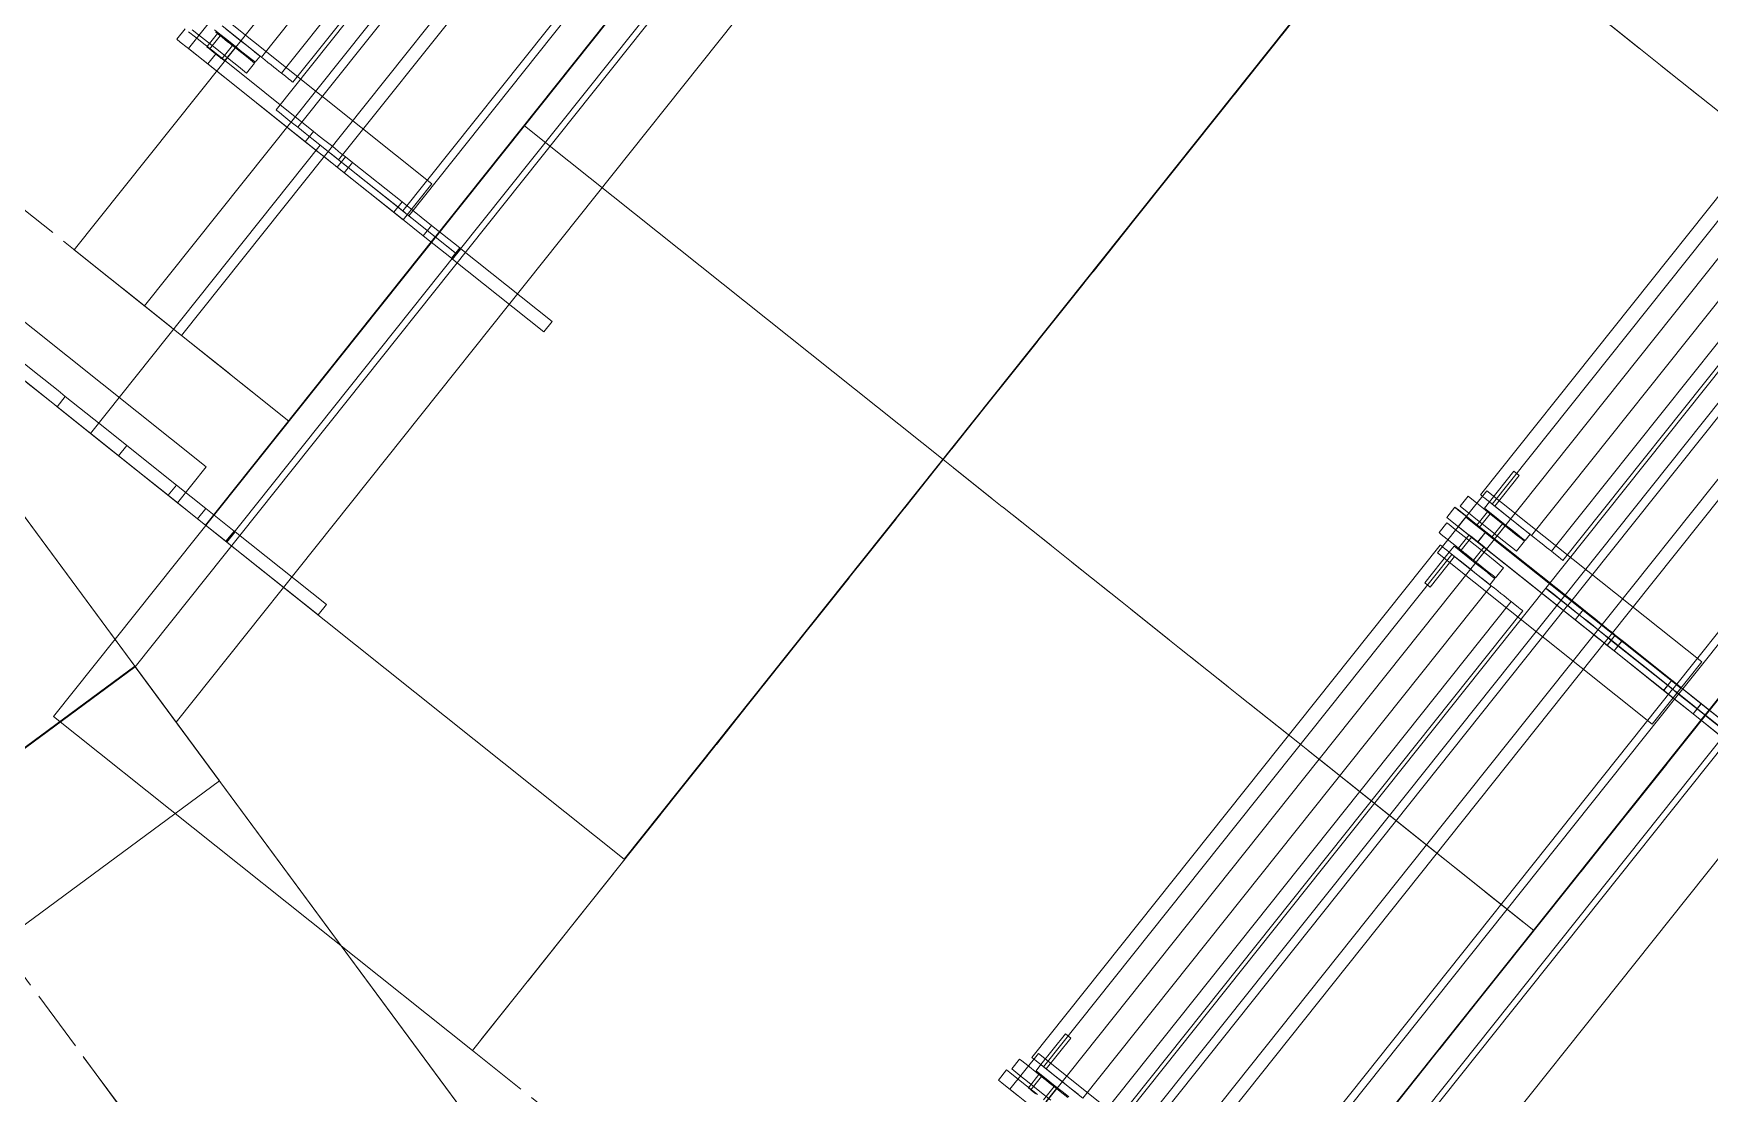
# Model space of a CAD drawing. Header units: millimetres. Extents: x -50172 to 74273, y -80883 to 11206.
# Drawn here: x -13544 to -12324, y -61149 to -60378 of the extents above; entities that cross this region are included whole.
import ezdxf
from ezdxf.enums import TextEntityAlignment as Align

# ---------------------------------------------------------------- set-up
doc = ezdxf.new("R2010")
doc.units = ezdxf.units.MM
doc.header["$MEASUREMENT"] = 0
for name, pattern in [('Dashed', [564.444447, 282.222223, -282.222223]), ('Double Dashed', [1093.611073, 529.166651, -211.666656, 141.111112, -211.666656]), ('Hidden Line', [55, 45, -10])]:
    doc.linetypes.add(name, pattern=pattern)
for name, color, linetype in [('A-25-M_Wall_Ext', 7, 'Continuous'), ('New_A-05-M_Gross_Int_Plant', 7, 'Continuous'), ('New_A-15-MG_Structural_Grid_Phase_2', 7, 'Continuous'), ('New_A-20-M_Floor_Slab', 7, 'Continuous'), ('New_A-35-M_FFE_Fixed', 7, 'Continuous')]:
    doc.layers.add(name, color=color, linetype=linetype)
for name, color, linetype, lineweight in [('A-25-M_Wall_Ext_Pen_No__1', 7, 'Continuous', 13), ('New_A-20-M_Floor_Slab_Pen_No__89', 8, 'Continuous', 20), ('New_A-35-M_FFE_Fixed_Pen_No__1', 7, 'Continuous', 13), ('New_A-35-M_FFE_Fixed_Pen_No__101', 252, 'Continuous', 15), ('New_A-35-M_FFE_Fixed_Pen_No__93', 8, 'Continuous', 13), ('New_A-95-P_Drawing_Pen_No__1', 7, 'Continuous', 13), ('New_ArchiCAD Zone Stamps_Pen_No__6', 7, 'Continuous', 35)]:
    doc.layers.add(name, color=color, linetype=linetype, lineweight=lineweight)
for name, color, linetype, lineweight, true_color in [('A-25-M_Wall_Ext_Pen_No__107', 7, 'Continuous', 15, 0xa6a6a6), ('New_A-05-M_Gross_Int_Plant_Pen_No__74', 7, 'Continuous', 20, 0x606060), ('New_A-15-MG_Structural_Grid_Phase_2_Pen_No__222', 7, 'Continuous', 13, 0x65af33)]:
    doc.layers.add(name, color=color, linetype=linetype, lineweight=lineweight, true_color=true_color)
doc.styles.add('GENERATED_STYLE_1', font='')
doc.styles.add('GENERATED_STYLE_3', font='')
doc.styles.add('GENERATED_STYLE_4', font='')
doc.styles.get('GENERATED_STYLE_1').set_extended_font_data('Arial', bold=True)
doc.styles.get('GENERATED_STYLE_3').set_extended_font_data('Arial')
doc.styles.get('GENERATED_STYLE_4').set_extended_font_data('Swis721 BT')
pattern_1 = [(60, (0, 0), (-43.30127, 25), []), (120, (0, 0), (43.30127, 25), [])]

# ---------------------------------------------------------------- blocks, each defined once
blk = doc.blocks.new('Slab_8_1', base_point=(-15335.5, -61006.4))
at = {"layer": 'New_A-20-M_Floor_Slab_Pen_No__89', "linetype": 'Continuous', "flags": 128}
blk.add_lwpolyline([(-15335.5, -61006.4), (-14696.1, -61872.4), (-13409, -60922), (-14048.4, -60056)], close=True, dxfattribs=at)
blk = doc.blocks.new('Slab_9_1', base_point=(-14757.5, -61789.2))
at = {"layer": 'New_A-20-M_Floor_Slab_Pen_No__89', "linetype": 'Continuous', "flags": 128}
blk.add_lwpolyline([(-14757.5, -61789.2), (-14118, -62655.2), (-12830.9, -61704.9), (-13470.4, -60838.9)], close=True, dxfattribs=at)
blk = doc.blocks.new('Slab_33_1', base_point=(-14048.4, -60056))
at = {"layer": 'New_A-20-M_Floor_Slab_Pen_No__89', "linetype": 'Continuous', "flags": 128}
blk.add_lwpolyline([(-14048.4, -60056), (-8481.1, -53071.9), (-7543.2, -53480.9), (-13440.7, -60879.1)], close=True, dxfattribs=at)
blk = doc.blocks.new('Slab_34_1', base_point=(-13470.4, -60838.9))
at = {"layer": 'New_A-20-M_Floor_Slab_Pen_No__89', "linetype": 'Continuous', "flags": 128}
blk.add_lwpolyline([(-13470.4, -60838.9), (-7589.1, -53460.9), (-6651.2, -53869.8), (-12862.6, -61662)], close=True, dxfattribs=at)
blk = doc.blocks.new('Slab_35_1', base_point=(-12892.3, -61621.8))
at = {"layer": 'New_A-20-M_Floor_Slab_Pen_No__89', "linetype": 'Continuous', "flags": 128}
blk.add_lwpolyline([(-12892.3, -61621.8), (-6697, -53849.9), (-5759.2, -54258.8), (-12284.6, -62444.9)], close=True, dxfattribs=at)
blk = doc.blocks.new('Slab_48_1', base_point=(-13470.8, -60838.4))
at = {"layer": 'New_A-20-M_Floor_Slab_Pen_No__89', "linetype": 'Continuous', "flags": 128}
blk.add_lwpolyline([(-13470.8, -60838.4), (-13637.1, -60613.1), (-14924.3, -61563.5), (-14758, -61788.7)], close=True, dxfattribs=at)
blk = doc.blocks.new('VENTS__3_1', base_point=(-30958.5, -71277.4))
at = {"layer": 'New_A-05-M_Gross_Int_Plant_Pen_No__74', "linetype": 'Continuous'}
blk.add_arc((-26782.7, -43787.3), 28124.1, 246.43121, 336.44961, dxfattribs=at)
at = {"layer": 'New_ArchiCAD Zone Stamps_Pen_No__6'}
for tag, height, style, p in [('ROOM_NAME', 250, 'GENERATED_STYLE_1', (-31302.6, -70145.2)), ('zoneNameLine2', 250, 'GENERATED_STYLE_1', (-31491, -70577.3)), ('measuredAreaCode', 200, 'GENERATED_STYLE_3', (-31679.5, -70998)), ('DUMMY_649', 200, 'GENERATED_STYLE_3', (-31372.1, -71132.1)), ('DUMMY_650', 200, 'GENERATED_STYLE_3', (-30882.7, -71345.4)), ('DUMMY_651', 133.3, 'GENERATED_STYLE_3', (-30603.4, -71452))]:
    blk.add_attdef(tag, text='', height=height, rotation=336.4404, dxfattribs=dict(at, style=style)).set_placement(p, align=Align.TOP_LEFT)
blk = doc.blocks.new('Wall_156_1', base_point=(-38294.6, -69816.9))
at = {"layer": 'A-25-M_Wall_Ext_Pen_No__107', "linetype": 'Continuous', "lineweight": 0, "true_color": 0x535353}
for points in [[(-38161.1, -69523.8, 0.417286), (-920.9, -54882.6), (-922.8, -54881.8, -0.417285), (-38160.3, -69522)], [(-38224.1, -69662.2, 0.417299), (-781.4, -54943), (-783.3, -54942.2, -0.417299), (-38223.3, -69660.3)]]:
    blk.add_hatch(color=251, dxfattribs=at).paths.add_polyline_path(points)
at = {"layer": 'A-25-M_Wall_Ext_Pen_No__107', "linetype": 'Continuous'}
h = blk.add_hatch(dxfattribs=at)
h.set_pattern_fill('Plaster_0001', color=256, style=0, pattern_type=2)
h.set_pattern_definition([(201.458, (0, 0), (-63.3617, 161.19955), [0, -100]), (201.458, (-14.85, -98.89), (-63.3617, 161.19955), [0, -100])])
h.paths.add_polyline_path([(-38160.3, -69522, 0.417285), (-922.8, -54881.8), (-936.5, -54875.8, -0.417284), (-38154.1, -69508.4)])
h = blk.add_hatch(dxfattribs=at)
h.set_pattern_fill('Plywood_0001', color=256, style=0, pattern_type=2)
h.set_pattern_definition([(0, (0, 0), (0, 200), [])])
h.paths.add_polyline_path([(-38231.6, -69678.5, 0.417301), (-764.9, -54950.1), (-781.4, -54943, -0.417299), (-38224.1, -69662.2)])
h = blk.add_hatch(dxfattribs=at)
h.set_pattern_fill('Batt_Insulation_0001', color=256, style=0, pattern_type=2)
h.set_pattern_definition(pattern_1)
h.paths.add_polyline_path([(-38273, -69769.5, 0.41731), (-673.1, -54989.8), (-764.9, -54950.1, -0.417301), (-38231.6, -69678.5)])
h = blk.add_hatch(dxfattribs=at)
h.set_pattern_fill('Batt_Insulation_0001', color=256, style=0, pattern_type=2)
h.set_pattern_definition(pattern_1)
h.paths.add_polyline_path([(-38283.4, -69792.3, 0.417312), (-650.2, -54999.7), (-673.1, -54989.8, -0.41731), (-38273, -69769.5)])
blk.add_hatch(color=256, dxfattribs=at).paths.add_polyline_path([(-38294.6, -69816.9, 0.417314), (-625.4, -55010.5), (-650.2, -54999.7, -0.417312), (-38283.4, -69792.3)])
at = {"layer": 'A-25-M_Wall_Ext_Pen_No__1', "linetype": 'Continuous'}
for radius, start, end in [(28147.8, 246.16247, 336.76276), (28145.8, 246.16252, 336.76277), (28130.8, 246.16287, 336.76285), (28299.8, 246.15895, 336.76189), (28297.8, 246.159, 336.7619), (28317.8, 246.15854, 336.76179), (28417.8, 246.15624, 336.76122), (28442.8, 246.15567, 336.76108), (28469.8, 246.15506, 336.76093)]:
    blk.add_arc((-26785.3, -43777.2), radius, start, end, dxfattribs=at)
blk = doc.blocks.new('Standard grid marker_24')
at = {"layer": 'New_A-15-MG_Structural_Grid_Phase_2_Pen_No__222', "linetype": 'Double Dashed'}
blk.add_arc((0, 0), 27977.6, 0, 90.63597, dxfattribs=at)
at = {"layer": 'New_A-15-MG_Structural_Grid_Phase_2_Pen_No__222', "style": 'GENERATED_STYLE_4'}
blk.add_attdef('AC_MarkerText_1', text='', height=350, rotation=90.3066, dxfattribs=at).set_placement((-1326.2, 28008), align=Align.MIDDLE_CENTER)
blk = doc.blocks.new('Montpelier with surface-row end')
at = {"layer": 'New_A-35-M_FFE_Fixed_Pen_No__93', "linetype": 'Continuous'}
for p, q in [((371, 795), (397.3, 795)), ((397.3, 785.5), (397.3, 795)), ((397.3, 795), (424.7, 795)), ((416, 794.5), (616, 794.5)), ((416, 794.5), (416, 761.2)), ((424.7, 785.5), (424.7, 795)), ((424.7, 795), (470.9, 795)), ((470.9, 795), (477.4, 795)), ((470.9, 785.5), (470.9, 795)), ((477.4, 795), (478.6, 795)), ((477.4, 785.5), (477.4, 795)), ((478.6, 795), (480.7, 795)), ((480.7, 795), (483.7, 795)), ((483.7, 795), (487.4, 795)), ((487.4, 795), (491.7, 795)), ((491.7, 795), (496.6, 795)), ((496.6, 795), (501.7, 795)), ((501.7, 795), (507.1, 795)), ((507.1, 795), (597.9, 795)), ((507.1, 785.5), (507.1, 795)), ((597.9, 795), (608.1, 795)), ((597.9, 785.5), (597.9, 795)), ((608.1, 795), (617, 795)), ((616, 794.5), (616, 761.2)), ((617, 795), (623.5, 795)), ((623.5, 795), (626.7, 795)), ((626.7, 785.5), (626.7, 795)), ((390, 790.2), (0, 790.2)), ((370, 266.6), (370, 790.2)), ((370, 790.2), (414.6, 790.2)), ((371, 785.5), (397.3, 785.5)), ((390, 0), (390, 790.2)), ((397.3, 785.5), (424.7, 785.5)), ((414.6, 790.2), (415.5, 790.2)), ((414.6, 266.6), (414.6, 790.2)), ((415.5, 790.2), (416.5, 790.2)), ((416.5, 790.2), (417.4, 790.2)), ((417.4, 790.2), (418.3, 790.2)), ((418.3, 790.2), (419, 790.2)), ((419, 790.2), (419.6, 790.2)), ((419.6, 790.2), (420, 790.2)), ((420, 790.2), (420.2, 790.2)), ((420.2, 266.6), (420.2, 790.2)), ((420.2, 790.2), (480, 790.2)), ((424.7, 785.5), (470.9, 785.5)), ((470.9, 785.5), (477.4, 785.5)), ((477.4, 785.5), (478.6, 785.5)), ((478.6, 785.5), (480.7, 785.5)), ((480, 790.2), (482.5, 790.2)), ((480, 266.6), (480, 790.2)), ((480.7, 785.5), (483.7, 785.5)), ((482.5, 790.2), (485.7, 790.2)), ((483.7, 785.5), (487.4, 785.5)), ((485.7, 790.2), (489.5, 790.2)), ((487.4, 785.5), (491.7, 785.5)), ((489.5, 790.2), (493.9, 790.2)), ((491.7, 785.5), (496.6, 785.5)), ((493.9, 790.2), (499, 790.2)), ((496.6, 785.5), (501.7, 785.5)), ((499, 790.2), (504.7, 790.2)), ((501.7, 785.5), (507.1, 785.5)), ((504.7, 790.2), (511, 790.2)), ((507.1, 785.5), (597.9, 785.5)), ((511, 790.2), (517.9, 790.2)), ((517.9, 790.2), (525.2, 790.2)), ((517.9, 266.6), (517.9, 790.2)), ((525.2, 790.2), (530.9, 790.2)), ((530.9, 790.2), (535, 790.2)), ((535, 790.2), (537.4, 790.2)), ((537.4, 790.2), (538.2, 790.2)), ((538.2, 266.6), (538.2, 790.2)), ((571.6, 782.6), (573.6, 782.6)), ((571.6, 782.6), (571.6, 773.4)), ((573.6, 782.6), (579.3, 782.6)), ((579.3, 782.6), (587.8, 782.6)), ((587.8, 782.6), (597.9, 782.6)), ((589.7, 785.8), (590.2, 785.8)), ((589.7, 785.8), (589.7, 773.4)), ((590.2, 785.8), (591.7, 785.8)), ((591.7, 785.8), (594, 785.8)), ((592.1, 785.8), (592.7, 785.8)), ((592.1, 785.8), (592.1, 773.4)), ((592.7, 785.8), (594.2, 785.8)), ((594, 785.8), (596.7, 785.8)), ((594.2, 785.8), (596.5, 785.8)), ((596.5, 785.8), (599.1, 785.8)), ((596.7, 785.8), (599.4, 785.8)), ((597.9, 785.5), (608.1, 785.5)), ((597.9, 782.6), (608, 782.6)), ((599.1, 785.8), (601.8, 785.8)), ((599.4, 785.8), (601.6, 785.8)), ((601.6, 785.8), (603.2, 785.8)), ((601.8, 785.8), (604.1, 785.8)), ((603.2, 785.8), (603.7, 785.8)), ((603.7, 785.8), (603.7, 773.4)), ((604.1, 785.8), (605.6, 785.8)), ((605.6, 785.8), (606.1, 785.8)), ((606.1, 785.8), (606.1, 773.4)), ((608, 782.6), (616.5, 782.6)), ((608.1, 785.5), (617, 785.5)), ((616.5, 782.6), (622.2, 782.6)), ((617, 785.5), (623.5, 785.5)), ((622.2, 782.6), (624.2, 782.6)), ((623.5, 785.5), (626.7, 785.5)), ((624.2, 782.6), (624.2, 773.4)), ((571.6, 773.4), (573.6, 773.4)), ((571.6, 772.6), (572.4, 772.6)), ((571.6, 772.6), (571.6, 766.9)), ((572.4, 772.6), (574.9, 772.6)), ((573.6, 773.4), (579.3, 773.4)), ((574.9, 772.6), (578.9, 772.6)), ((578.9, 772.6), (584, 772.6)), ((579.3, 773.4), (587.8, 773.4)), ((584, 772.6), (590.1, 772.6)), ((587.8, 773.4), (597.9, 773.4)), ((589.7, 773.4), (590.2, 773.4)), ((590.1, 772.6), (596.6, 772.6)), ((590.2, 773.4), (591.7, 773.4)), ((591.7, 773.4), (594, 773.4)), ((592.1, 773.4), (592.7, 773.4)), ((592.7, 773.4), (594.2, 773.4)), ((594, 773.4), (596.7, 773.4)), ((594.2, 773.4), (596.5, 773.4)), ((596.5, 773.4), (599.1, 773.4)), ((596.6, 772.6), (603.3, 772.6)), ((596.7, 773.4), (599.4, 773.4)), ((597.9, 773.4), (608, 773.4)), ((599.1, 773.4), (601.8, 773.4)), ((599.4, 773.4), (601.6, 773.4)), ((601.6, 773.4), (603.2, 773.4)), ((601.8, 773.4), (604.1, 773.4)), ((603.2, 773.4), (603.7, 773.4)), ((603.3, 772.6), (609.5, 772.6)), ((604.1, 773.4), (605.6, 773.4)), ((605.6, 773.4), (606.1, 773.4)), ((608, 773.4), (616.5, 773.4)), ((609.5, 772.6), (609.5, 766.9)), ((616.5, 773.4), (622.2, 773.4)), ((622.2, 773.4), (624.2, 773.4)), ((416, 761.2), (616, 761.2)), ((541.1, 289.9), (541.1, 766.9)), ((541.1, 766.9), (541.7, 766.9)), ((541.7, 766.9), (543.1, 766.9)), ((543.1, 766.9), (545.3, 766.9)), ((545.3, 766.9), (548.1, 766.9)), ((548.1, 766.9), (551.8, 766.9)), ((551.8, 766.9), (552.7, 766.9)), ((551.8, 289.9), (551.8, 766.9)), ((552.7, 766.9), (554.3, 766.9)), ((554.3, 766.9), (556.3, 766.9)), ((556.3, 766.9), (558.8, 766.9)), ((558.8, 766.9), (561.5, 766.9)), ((561.5, 766.9), (564.4, 766.9)), ((564.4, 766.9), (567.4, 766.9)), ((567.4, 766.9), (570.4, 766.9)), ((570.4, 766.9), (607, 766.9)), ((570.4, 289.9), (570.4, 766.9)), ((571.6, 766.9), (572.4, 766.9)), ((572.4, 766.9), (574.9, 766.9)), ((574.9, 766.9), (578.9, 766.9)), ((578.9, 766.9), (584, 766.9)), ((584, 766.9), (590.1, 766.9)), ((590.1, 766.9), (596.6, 766.9)), ((596.6, 766.9), (603.3, 766.9)), ((603.3, 766.9), (609.5, 766.9)), ((604.5, 766.9), (604.5, 738.4)), ((604.5, 766.9), (609.5, 766.9)), ((607, 766.9), (609.5, 766.9)), ((607, 289.9), (607, 766.9)), ((609.5, 766.9), (609.5, 738.4)), ((609.5, 766.9), (611.9, 766.9)), ((611.9, 766.9), (613.9, 766.9)), ((613.9, 766.9), (615.5, 766.9)), ((615.5, 766.9), (616.8, 766.9)), ((616.8, 766.9), (617.6, 766.9)), ((617.6, 766.9), (617.9, 766.9)), ((617.9, 289.9), (617.9, 766.9)), ((604.5, 738.4), (609.5, 738.4)), ((604.5, 289.9), (604.5, 318.5)), ((604.5, 318.5), (609.5, 318.5)), ((609.5, 289.9), (609.5, 318.5)), ((416, 295.1), (616, 295.1)), ((616, 261.8), (616, 295.1)), ((570.4, 289.9), (607, 289.9)), ((574.9, 289.9), (578.9, 289.9)), ((578.9, 289.9), (584, 289.9)), ((578.9, 284.2), (584, 284.2)), ((579.3, 283.4), (587.8, 283.4)), ((584, 289.9), (590.1, 289.9)), ((584, 284.2), (590.1, 284.2)), ((587.8, 283.4), (597.9, 283.4)), ((589.7, 271), (589.7, 283.4)), ((589.7, 283.4), (590.2, 283.4)), ((590.1, 289.9), (596.6, 289.9)), ((590.1, 284.2), (596.6, 284.2)), ((590.2, 283.4), (591.7, 283.4)), ((591.7, 283.4), (594, 283.4)), ((592.1, 271), (592.1, 283.4)), ((592.1, 283.4), (592.7, 283.4)), ((592.7, 283.4), (594.2, 283.4)), ((594, 283.4), (596.7, 283.4)), ((594.2, 283.4), (596.5, 283.4)), ((596.5, 283.4), (599.1, 283.4)), ((596.6, 289.9), (603.3, 289.9)), ((596.6, 284.2), (603.3, 284.2)), ((596.7, 283.4), (599.4, 283.4)), ((597.9, 283.4), (608, 283.4)), ((599.1, 283.4), (601.8, 283.4)), ((599.4, 283.4), (601.6, 283.4)), ((601.6, 283.4), (603.2, 283.4)), ((601.8, 283.4), (604.1, 283.4)), ((603.2, 283.4), (603.7, 283.4)), ((603.3, 289.9), (609.5, 289.9)), ((603.3, 284.2), (609.5, 284.2)), ((603.7, 271), (603.7, 283.4)), ((604.1, 283.4), (605.6, 283.4)), ((604.5, 289.9), (609.5, 289.9)), ((605.6, 283.4), (606.1, 283.4)), ((606.1, 271), (606.1, 283.4)), ((607, 289.9), (609.5, 289.9)), ((608, 283.4), (616.5, 283.4)), ((609.5, 289.9), (611.9, 289.9)), ((609.5, 284.2), (609.5, 289.9)), ((611.9, 289.9), (613.9, 289.9)), ((613.9, 289.9), (615.5, 289.9)), ((615.5, 289.9), (616.8, 289.9)), ((616.5, 283.4), (622.2, 283.4)), ((616.8, 289.9), (617.6, 289.9)), ((617.6, 289.9), (617.9, 289.9)), ((622.2, 283.4), (624.2, 283.4)), ((624.2, 274.2), (624.2, 283.4)), ((587.8, 274.2), (597.9, 274.2)), ((597.9, 274.2), (608, 274.2)), ((597.9, 271.3), (608.1, 271.3)), ((599.1, 271), (601.8, 271)), ((599.4, 271), (601.6, 271)), ((601.6, 271), (603.2, 271)), ((601.8, 271), (604.1, 271)), ((603.2, 271), (603.7, 271)), ((604.1, 271), (605.6, 271)), ((605.6, 271), (606.1, 271)), ((608, 274.2), (616.5, 274.2)), ((608.1, 271.3), (617, 271.3)), ((616.5, 274.2), (622.2, 274.2)), ((617, 271.3), (623.5, 271.3)), ((622.2, 274.2), (624.2, 274.2)), ((623.5, 271.3), (626.7, 271.3)), ((626.7, 261.8), (626.7, 271.3)), ((416, 261.8), (616, 261.8)), ((608.1, 261.8), (617, 261.8)), ((617, 261.8), (623.5, 261.8)), ((623.5, 261.8), (626.7, 261.8))]:
    blk.add_line(p, q, dxfattribs=at)
blk = doc.blocks.new('Montpelier with surface_2')
at = {"layer": 'New_A-35-M_FFE_Fixed_Pen_No__1', "linetype": 'Continuous'}
for p, q in [((390, 4.8), (390, 529.7)), ((414.6, 4.8), (414.6, 529.7)), ((420.2, 4.8), (420.2, 529.7)), ((480, 4.8), (480, 529.7)), ((517.9, 4.8), (517.9, 529.7)), ((538.2, 4.8), (538.2, 529.7)), ((541.1, 28.2), (541.1, 506.3)), ((551.8, 28.2), (551.8, 506.3)), ((570.4, 28.2), (570.4, 506.3)), ((607, 28.2), (607, 506.3)), ((617.9, 28.2), (617.9, 506.3)), ((604.5, 28.2), (604.5, 56.8)), ((604.5, 56.8), (609.5, 56.8)), ((609.5, 28.2), (609.5, 56.8)), ((416, 0), (416, 33.4)), ((416, 33.4), (616, 33.4)), ((541.1, 28.2), (541.7, 28.2)), ((541.7, 28.2), (543.1, 28.2)), ((543.1, 28.2), (545.3, 28.2)), ((545.3, 28.2), (548.1, 28.2)), ((548.1, 28.2), (551.8, 28.2)), ((551.8, 28.2), (552.7, 28.2)), ((552.7, 28.2), (554.3, 28.2)), ((554.3, 28.2), (556.3, 28.2)), ((556.3, 28.2), (558.8, 28.2)), ((558.8, 28.2), (561.5, 28.2)), ((561.5, 28.2), (564.4, 28.2)), ((564.4, 28.2), (567.4, 28.2)), ((567.4, 28.2), (570.4, 28.2)), ((570.4, 28.2), (607, 28.2)), ((571.6, 22.4), (571.6, 28.2)), ((571.6, 28.2), (572.4, 28.2)), ((572.4, 28.2), (574.9, 28.2)), ((574.9, 28.2), (578.9, 28.2)), ((578.9, 28.2), (584, 28.2)), ((584, 28.2), (590.1, 28.2)), ((590.1, 28.2), (596.6, 28.2)), ((596.6, 28.2), (603.3, 28.2)), ((603.3, 28.2), (609.5, 28.2)), ((604.5, 28.2), (609.5, 28.2)), ((607, 28.2), (609.5, 28.2)), ((609.5, 22.4), (609.5, 28.2)), ((609.5, 28.2), (611.9, 28.2)), ((611.9, 28.2), (613.9, 28.2)), ((613.9, 28.2), (615.5, 28.2)), ((615.5, 28.2), (616.8, 28.2)), ((616, 0), (616, 33.4)), ((616.8, 28.2), (617.6, 28.2)), ((617.6, 28.2), (617.9, 28.2)), ((571.6, 22.4), (572.4, 22.4)), ((571.6, 21.7), (573.6, 21.7)), ((571.6, 12.4), (571.6, 21.7)), ((571.6, 12.4), (573.6, 12.4)), ((572.4, 22.4), (574.9, 22.4)), ((573.6, 21.7), (579.3, 21.7)), ((573.6, 12.4), (579.3, 12.4)), ((574.9, 22.4), (578.9, 22.4)), ((578.9, 22.4), (584, 22.4)), ((579.3, 21.7), (587.8, 21.7)), ((579.3, 12.4), (587.8, 12.4)), ((584, 22.4), (590.1, 22.4)), ((587.8, 21.7), (597.9, 21.7)), ((587.8, 12.4), (597.9, 12.4)), ((589.7, 9.2), (589.7, 21.7)), ((589.7, 21.7), (590.2, 21.7)), ((590.1, 22.4), (596.6, 22.4)), ((590.2, 21.7), (591.7, 21.7)), ((591.7, 21.7), (594, 21.7)), ((592.1, 9.2), (592.1, 21.7)), ((592.1, 21.7), (592.7, 21.7)), ((592.7, 21.7), (594.2, 21.7)), ((594, 21.7), (596.7, 21.7)), ((594.2, 21.7), (596.5, 21.7)), ((596.5, 21.7), (599.1, 21.7)), ((596.6, 22.4), (603.3, 22.4)), ((596.7, 21.7), (599.4, 21.7)), ((597.9, 21.7), (608, 21.7)), ((597.9, 12.4), (608, 12.4)), ((599.1, 21.7), (601.8, 21.7)), ((599.4, 21.7), (601.6, 21.7)), ((601.6, 21.7), (603.2, 21.7)), ((601.8, 21.7), (604.1, 21.7)), ((603.2, 21.7), (603.7, 21.7)), ((603.3, 22.4), (609.5, 22.4)), ((603.7, 9.2), (603.7, 21.7)), ((604.1, 21.7), (605.6, 21.7)), ((605.6, 21.7), (606.1, 21.7)), ((606.1, 9.2), (606.1, 21.7)), ((608, 21.7), (616.5, 21.7)), ((608, 12.4), (616.5, 12.4)), ((616.5, 21.7), (622.2, 21.7)), ((616.5, 12.4), (622.2, 12.4)), ((622.2, 21.7), (624.2, 21.7)), ((622.2, 12.4), (624.2, 12.4)), ((624.2, 12.4), (624.2, 21.7)), ((0, 4.8), (390, 4.8)), ((370, 4.8), (414.6, 4.8)), ((371, 9.5), (397.3, 9.5)), ((397.3, 9.5), (424.7, 9.5)), ((397.3, 0), (397.3, 9.5)), ((414.6, 4.8), (415.5, 4.8)), ((415.5, 4.8), (416.5, 4.8)), ((416.5, 4.8), (417.4, 4.8)), ((417.4, 4.8), (418.3, 4.8)), ((418.3, 4.8), (419, 4.8)), ((419, 4.8), (419.6, 4.8)), ((419.6, 4.8), (420, 4.8)), ((420, 4.8), (420.2, 4.8)), ((420.2, 4.8), (480, 4.8)), ((424.7, 9.5), (470.9, 9.5)), ((424.7, 0), (424.7, 9.5)), ((470.9, 9.5), (477.4, 9.5)), ((470.9, 0), (470.9, 9.5)), ((477.4, 9.5), (478.6, 9.5)), ((477.4, 0), (477.4, 9.5)), ((478.6, 9.5), (480.7, 9.5)), ((480, 4.8), (482.5, 4.8)), ((480.7, 9.5), (483.7, 9.5)), ((482.5, 4.8), (485.7, 4.8)), ((483.7, 9.5), (487.4, 9.5)), ((485.7, 4.8), (489.5, 4.8)), ((487.4, 9.5), (491.7, 9.5)), ((489.5, 4.8), (493.9, 4.8)), ((491.7, 9.5), (496.6, 9.5)), ((493.9, 4.8), (499, 4.8)), ((496.6, 9.5), (501.7, 9.5)), ((499, 4.8), (504.7, 4.8)), ((501.7, 9.5), (507.1, 9.5)), ((504.7, 4.8), (511, 4.8)), ((507.1, 9.5), (597.9, 9.5)), ((507.1, 0), (507.1, 9.5)), ((511, 4.8), (517.9, 4.8)), ((517.9, 4.8), (525.2, 4.8)), ((525.2, 4.8), (530.9, 4.8)), ((530.9, 4.8), (535, 4.8)), ((535, 4.8), (537.4, 4.8)), ((537.4, 4.8), (538.2, 4.8)), ((589.7, 9.2), (590.2, 9.2)), ((590.2, 9.2), (591.7, 9.2)), ((591.7, 9.2), (594, 9.2)), ((592.1, 9.2), (592.7, 9.2)), ((592.7, 9.2), (594.2, 9.2)), ((594, 9.2), (596.7, 9.2)), ((594.2, 9.2), (596.5, 9.2)), ((596.5, 9.2), (599.1, 9.2)), ((596.7, 9.2), (599.4, 9.2)), ((597.9, 9.5), (608.1, 9.5)), ((597.9, 0), (597.9, 9.5)), ((599.1, 9.2), (601.8, 9.2)), ((599.4, 9.2), (601.6, 9.2)), ((601.6, 9.2), (603.2, 9.2)), ((601.8, 9.2), (604.1, 9.2)), ((603.2, 9.2), (603.7, 9.2)), ((604.1, 9.2), (605.6, 9.2)), ((605.6, 9.2), (606.1, 9.2)), ((608.1, 9.5), (617, 9.5)), ((617, 9.5), (623.5, 9.5)), ((623.5, 9.5), (626.7, 9.5)), ((626.7, 0), (626.7, 9.5)), ((371, 0), (397.3, 0)), ((397.3, 0), (424.7, 0)), ((416, 0), (616, 0)), ((424.7, 0), (470.9, 0)), ((470.9, 0), (477.4, 0)), ((477.4, 0), (478.6, 0)), ((478.6, 0), (480.7, 0)), ((480.7, 0), (483.7, 0)), ((483.7, 0), (487.4, 0)), ((487.4, 0), (491.7, 0)), ((491.7, 0), (496.6, 0)), ((496.6, 0), (501.7, 0)), ((501.7, 0), (507.1, 0)), ((507.1, 0), (597.9, 0)), ((597.9, 0), (608.1, 0)), ((608.1, 0), (617, 0)), ((617, 0), (623.5, 0)), ((623.5, 0), (626.7, 0))]:
    blk.add_line(p, q, dxfattribs=at)
blk = doc.blocks.new('Montpelier with surface-row end_2')
at = {"layer": 'New_A-35-M_FFE_Fixed_Pen_No__93', "linetype": 'Continuous'}
for p, q in [((0, 795.2), (0, 0)), ((370, 268.3), (370, 795.2)), ((390, 0), (390, 795.2)), ((414.6, 268.3), (414.6, 795.2)), ((420.2, 268.3), (420.2, 795.2)), ((480, 268.3), (480, 795.2)), ((517.9, 268.3), (517.9, 795.2)), ((538.2, 268.3), (538.2, 795.2)), ((541.1, 291.7), (541.1, 771.7)), ((551.8, 291.7), (551.8, 771.7)), ((570.4, 291.7), (570.4, 771.7)), ((416, 263.5), (416, 297)), ((416, 297), (616, 297)), ((616, 263.5), (616, 297)), ((541.1, 291.7), (541.7, 291.7)), ((541.7, 291.7), (543.1, 291.7)), ((543.1, 291.7), (545.3, 291.7)), ((545.3, 291.7), (548.1, 291.7)), ((548.1, 291.7), (551.8, 291.7)), ((551.8, 291.7), (552.7, 291.7)), ((552.7, 291.7), (554.3, 291.7)), ((554.3, 291.7), (556.3, 291.7)), ((556.3, 291.7), (558.8, 291.7)), ((558.8, 291.7), (561.5, 291.7)), ((561.5, 291.7), (564.4, 291.7)), ((564.4, 291.7), (567.4, 291.7)), ((567.4, 291.7), (570.4, 291.7)), ((570.4, 291.7), (607, 291.7)), ((571.6, 286), (571.6, 291.7)), ((571.6, 291.7), (572.4, 291.7)), ((571.6, 286), (572.4, 286)), ((571.6, 285.2), (573.6, 285.2)), ((571.6, 275.9), (571.6, 285.2)), ((572.4, 291.7), (574.9, 291.7)), ((572.4, 286), (574.9, 286)), ((573.6, 285.2), (579.3, 285.2)), ((574.9, 291.7), (578.9, 291.7)), ((574.9, 286), (578.9, 286)), ((578.9, 291.7), (584, 291.7)), ((578.9, 286), (584, 286)), ((579.3, 285.2), (587.8, 285.2)), ((584, 291.7), (590.1, 291.7)), ((584, 286), (590.1, 286)), ((587.8, 285.2), (597.9, 285.2)), ((589.7, 272.8), (589.7, 285.2)), ((589.7, 285.2), (590.2, 285.2)), ((590.1, 291.7), (596.6, 291.7)), ((590.1, 286), (596.6, 286)), ((590.2, 285.2), (591.7, 285.2)), ((591.7, 285.2), (594, 285.2)), ((592.1, 272.8), (592.1, 285.2)), ((592.1, 285.2), (592.7, 285.2)), ((592.7, 285.2), (594.2, 285.2)), ((594, 285.2), (596.7, 285.2)), ((594.2, 285.2), (596.5, 285.2)), ((596.5, 285.2), (599.1, 285.2)), ((596.6, 291.7), (603.3, 291.7)), ((596.6, 286), (603.3, 286)), ((596.7, 285.2), (599.4, 285.2)), ((597.9, 285.2), (608, 285.2)), ((599.1, 285.2), (601.8, 285.2)), ((599.4, 285.2), (601.6, 285.2)), ((601.6, 285.2), (603.2, 285.2)), ((601.8, 285.2), (604.1, 285.2)), ((603.2, 285.2), (603.7, 285.2)), ((603.3, 286), (609.5, 286)), ((603.7, 272.8), (603.7, 285.2)), ((604.1, 285.2), (605.6, 285.2)), ((605.6, 285.2), (606.1, 285.2)), ((606.1, 272.8), (606.1, 285.2)), ((285, 273.1), (370, 273.1)), ((285, 263.5), (285, 273.1)), ((370, 273.1), (371, 273.1)), ((370, 263.5), (370, 273.1)), ((371, 273.1), (397.3, 273.1)), ((371, 263.5), (371, 273.1)), ((397.3, 273.1), (424.7, 273.1)), ((397.3, 263.5), (397.3, 273.1)), ((424.7, 273.1), (470.9, 273.1)), ((424.7, 263.5), (424.7, 273.1)), ((470.9, 273.1), (477.4, 273.1)), ((470.9, 263.5), (470.9, 273.1)), ((477.4, 273.1), (478.6, 273.1)), ((477.4, 263.5), (477.4, 273.1)), ((478.6, 273.1), (480.7, 273.1)), ((480.7, 273.1), (483.7, 273.1)), ((483.7, 273.1), (487.4, 273.1)), ((487.4, 273.1), (491.7, 273.1)), ((491.7, 273.1), (496.6, 273.1)), ((496.6, 273.1), (501.7, 273.1)), ((501.7, 273.1), (507.1, 273.1)), ((507.1, 273.1), (597.9, 273.1)), ((507.1, 263.5), (507.1, 273.1)), ((571.6, 275.9), (573.6, 275.9)), ((573.6, 275.9), (579.3, 275.9)), ((579.3, 275.9), (587.8, 275.9)), ((587.8, 275.9), (597.9, 275.9)), ((589.7, 272.8), (590.2, 272.8)), ((590.2, 272.8), (591.7, 272.8)), ((591.7, 272.8), (594, 272.8)), ((592.1, 272.8), (592.7, 272.8)), ((592.7, 272.8), (594.2, 272.8)), ((594, 272.8), (596.7, 272.8)), ((594.2, 272.8), (596.5, 272.8)), ((596.5, 272.8), (599.1, 272.8)), ((596.7, 272.8), (599.4, 272.8)), ((597.9, 275.9), (608, 275.9)), ((597.9, 273.1), (608.1, 273.1)), ((597.9, 263.5), (597.9, 273.1)), ((599.1, 272.8), (601.8, 272.8)), ((599.4, 272.8), (601.6, 272.8)), ((601.6, 272.8), (603.2, 272.8)), ((601.8, 272.8), (604.1, 272.8)), ((603.2, 272.8), (603.7, 272.8)), ((604.1, 272.8), (605.6, 272.8)), ((605.6, 272.8), (606.1, 272.8)), ((608, 275.9), (616.5, 275.9)), ((608.1, 273.1), (617, 273.1)), ((616.5, 275.9), (622.2, 275.9)), ((617, 273.1), (623.5, 273.1)), ((626.7, 263.5), (626.7, 273.1)), ((285, 263.5), (370, 263.5)), ((370, 268.3), (414.6, 268.3)), ((370, 263.5), (371, 263.5)), ((370.4, 0), (370.4, 268.3)), ((370.4, 268.3), (390, 268.3)), ((371, 263.5), (397.3, 263.5)), ((390, 268.3), (497, 268.3)), ((390, 0), (390, 268.3)), ((397.3, 263.5), (424.7, 263.5)), ((414.6, 268.3), (415.5, 268.3)), ((415.5, 268.3), (416.5, 268.3)), ((416, 263.5), (616, 263.5)), ((416.5, 268.3), (417.4, 268.3)), ((417.4, 268.3), (418.3, 268.3)), ((418.3, 268.3), (419, 268.3)), ((419, 268.3), (419.6, 268.3)), ((419.6, 268.3), (420, 268.3)), ((420, 268.3), (420.2, 268.3)), ((420.2, 268.3), (480, 268.3)), ((424.7, 263.5), (470.9, 263.5)), ((470.9, 263.5), (477.4, 263.5)), ((477.4, 263.5), (478.6, 263.5)), ((478.6, 263.5), (480.7, 263.5)), ((480, 268.3), (482.5, 268.3)), ((480.7, 263.5), (483.7, 263.5)), ((482.5, 268.3), (485.7, 268.3)), ((483.7, 263.5), (487.4, 263.5)), ((485.7, 268.3), (489.5, 268.3)), ((487.4, 263.5), (491.7, 263.5)), ((489.5, 268.3), (493.9, 268.3)), ((491.7, 263.5), (496.6, 263.5)), ((493.9, 268.3), (499, 268.3)), ((496.6, 263.5), (501.7, 263.5)), ((497, 0), (497, 268.3)), ((499, 268.3), (504.7, 268.3)), ((501.7, 263.5), (507.1, 263.5)), ((504.7, 268.3), (511, 268.3)), ((507.1, 263.5), (597.9, 263.5)), ((511, 268.3), (517.9, 268.3)), ((517.9, 268.3), (525.2, 268.3)), ((525.2, 268.3), (530.9, 268.3)), ((530.9, 268.3), (535, 268.3)), ((535, 268.3), (537.4, 268.3)), ((537.4, 268.3), (538.2, 268.3)), ((597.9, 263.5), (608.1, 263.5)), ((608.1, 263.5), (617, 263.5)), ((617, 263.5), (623.5, 263.5)), ((623.5, 263.5), (626.7, 263.5)), ((416, 0), (416, 33.5)), ((416, 33.5), (616, 33.5)), ((0, 0), (390, 0)), ((285, 9.6), (285, 0)), ((370, 9.6), (285, 9.6)), ((370, 0), (285, 0)), ((370, 9.6), (370, 0)), ((371, 9.6), (370, 9.6)), ((371, 0), (370, 0)), ((370.4, 0), (390, 0)), ((371, 9.6), (371, 0)), ((397.3, 9.6), (371, 9.6)), ((397.3, 0), (371, 0)), ((390, 0), (497, 0)), ((424.7, 9.6), (397.3, 9.6)), ((397.3, 9.6), (397.3, 0)), ((424.7, 0), (397.3, 0)), ((416, 0), (616, 0)), ((470.9, 9.6), (424.7, 9.6)), ((424.7, 9.6), (424.7, 0)), ((470.9, 0), (424.7, 0)), ((477.4, 9.6), (470.9, 9.6)), ((470.9, 9.6), (470.9, 0)), ((477.4, 0), (470.9, 0)), ((495.7, 9.6), (477.4, 9.6)), ((495.7, 0), (477.4, 0)), ((528.2, 9.6), (495.7, 9.6)), ((528.2, 0), (495.7, 0)), ((530.6, 9.6), (528.2, 9.6)), ((528.2, 9.6), (528.2, 0)), ((530.6, 0), (528.2, 0)), ((534.9, 9.6), (530.6, 9.6)), ((534.9, 0), (530.6, 0)), ((540.8, 9.6), (534.9, 9.6)), ((540.8, 0), (534.9, 0)), ((548.2, 9.6), (540.8, 9.6)), ((548.2, 0), (540.8, 0)), ((556.9, 9.6), (548.2, 9.6)), ((556.9, 0), (548.2, 0)), ((566.6, 9.6), (556.9, 9.6))]:
    blk.add_line(p, q, dxfattribs=at)

msp = doc.modelspace()

# ---------------------------------------------------------------- linework, layer by layer
at = {"layer": 'New_A-35-M_FFE_Fixed_Pen_No__1', "linetype": 'Continuous', "flags": 128}
for points in [[(-12844.2, -60014.9), (-13187, -60445), (-12882.1, -60688.1), (-12539.2, -60258)], [(-13463.6, -60576.2), (-13514.8, -60535.4), (-13172, -60105.3), (-13120.8, -60146.1)], [(-13358.5, -60660), (-13015.6, -60229.9), (-13172, -60105.3), (-13514.8, -60535.4)], [(-13358.5, -60660), (-13436.7, -60597.7), (-13093.8, -60167.6), (-13015.6, -60229.9)], [(-13187, -60445), (-13529.9, -60875.1), (-13224.9, -61118.2), (-12882.1, -60688.1)], [(-12214.3, -60517), (-12265.6, -60476.2), (-12608.4, -60906.2), (-12557.1, -60947.1)], [(-12109.2, -60600.8), (-12452, -61030.9), (-12608.4, -60906.2), (-12265.6, -60476.2)], [(-12109.2, -60600.8), (-12187.4, -60538.5), (-12530.2, -60968.6), (-12452, -61030.9)], [(-12623.4, -61245.9), (-12280.6, -60815.9), (-11975.6, -61059), (-12318.5, -61489)], [(-12557.1, -60947.1), (-12608.4, -60906.2), (-12951.2, -61336.3), (-12900, -61377.2)], [(-12452, -61030.9), (-12794.8, -61461), (-12951.2, -61336.3), (-12608.4, -60906.2)], [(-12452, -61030.9), (-12530.2, -60968.6), (-12873, -61398.7), (-12794.8, -61461)]]:
    msp.add_lwpolyline(points, close=True, dxfattribs=at)
at = {"layer": 'New_A-35-M_FFE_Fixed_Pen_No__101', "linetype": 'Hidden Line', "flags": 128}
for points in [[(-18759, -56031.5), (-17793.6, -55318.7), (-11286.6, -64131.5), (-12252, -64844.3)], [(-11766.3, -60170.8), (-12196.4, -59827.9), (-12539.2, -60258), (-12109.2, -60600.8)], [(-13358.5, -60660), (-13788.5, -60317.2), (-13445.7, -59887.1), (-13015.6, -60229.9)], [(-12109.2, -60600.8), (-12539.2, -60258), (-12882.1, -60688.1), (-12452, -61030.9)], [(-12452, -61030.9), (-12882.1, -60688.1), (-13224.9, -61118.2), (-12794.8, -61461)]]:
    msp.add_lwpolyline(points, close=True, dxfattribs=at)
at = {"layer": 'New_A-95-P_Drawing_Pen_No__1', "linetype": 'Dashed'}
msp.add_line((-21219.6, -50678.6), (-11133.8, -64338.6), dxfattribs=at)
at = {"layer": 'New_A-95-P_Drawing_Pen_No__1', "linetype": 'Continuous'}
msp.add_arc((-26783.5, -43782), 28261, 246.82787, 336.44041, dxfattribs=at)

# ---------------------------------------------------------------- block references
at = {"layer": 'A-25-M_Wall_Ext', "color": 250, "lineweight": 50, "true_color": 0x2a2a2a}
msp.add_blockref('Wall_156_1', (-38294.6, -69816.9), dxfattribs=at)
at = {"layer": 'New_A-05-M_Gross_Int_Plant', "linetype": 'Continuous'}
msp.add_blockref('VENTS__3_1', (-30958.5, -71277.4), dxfattribs=at)
at = {"layer": 'New_A-15-MG_Structural_Grid_Phase_2', "color": 8, "linetype": 'Continuous', "lineweight": 15, "zscale": 1000, "rotation": 246.1337837427074}
msp.add_blockref('Standard grid marker_24', (-26783.5, -43781.2), dxfattribs=at)
at = {"layer": 'New_A-20-M_Floor_Slab', "color": 8, "linetype": 'Continuous', "lineweight": 20}
for name, p in [('Slab_33_1', (-14048.4, -60056)), ('Slab_34_1', (-13470.4, -60838.9)), ('Slab_35_1', (-12892.3, -61621.8)), ('Slab_8_1', (-15335.5, -61006.4)), ('Slab_48_1', (-13470.8, -60838.4)), ('Slab_9_1', (-14757.5, -61789.2))]:
    msp.add_blockref(name, p, dxfattribs=at)
at = {"layer": 'New_A-35-M_FFE_Fixed', "color": 251, "linetype": 'Continuous', "lineweight": 20, "true_color": 0x606060, "xscale": -1, "zscale": 1000}
for name, p, rotation in [('Montpelier with surface-row end_2', (-13114.3, -60978.8), 321.4404118615996), ('Montpelier with surface_2', (-12025.4, -61120.8), 321.4404118616064), ('Montpelier with surface-row end', (-12515.1, -61735.1), 321.4404118615996)]:
    msp.add_blockref(name, p, dxfattribs=dict(at, rotation=rotation))

doc.saveas('drawing.dxf')
